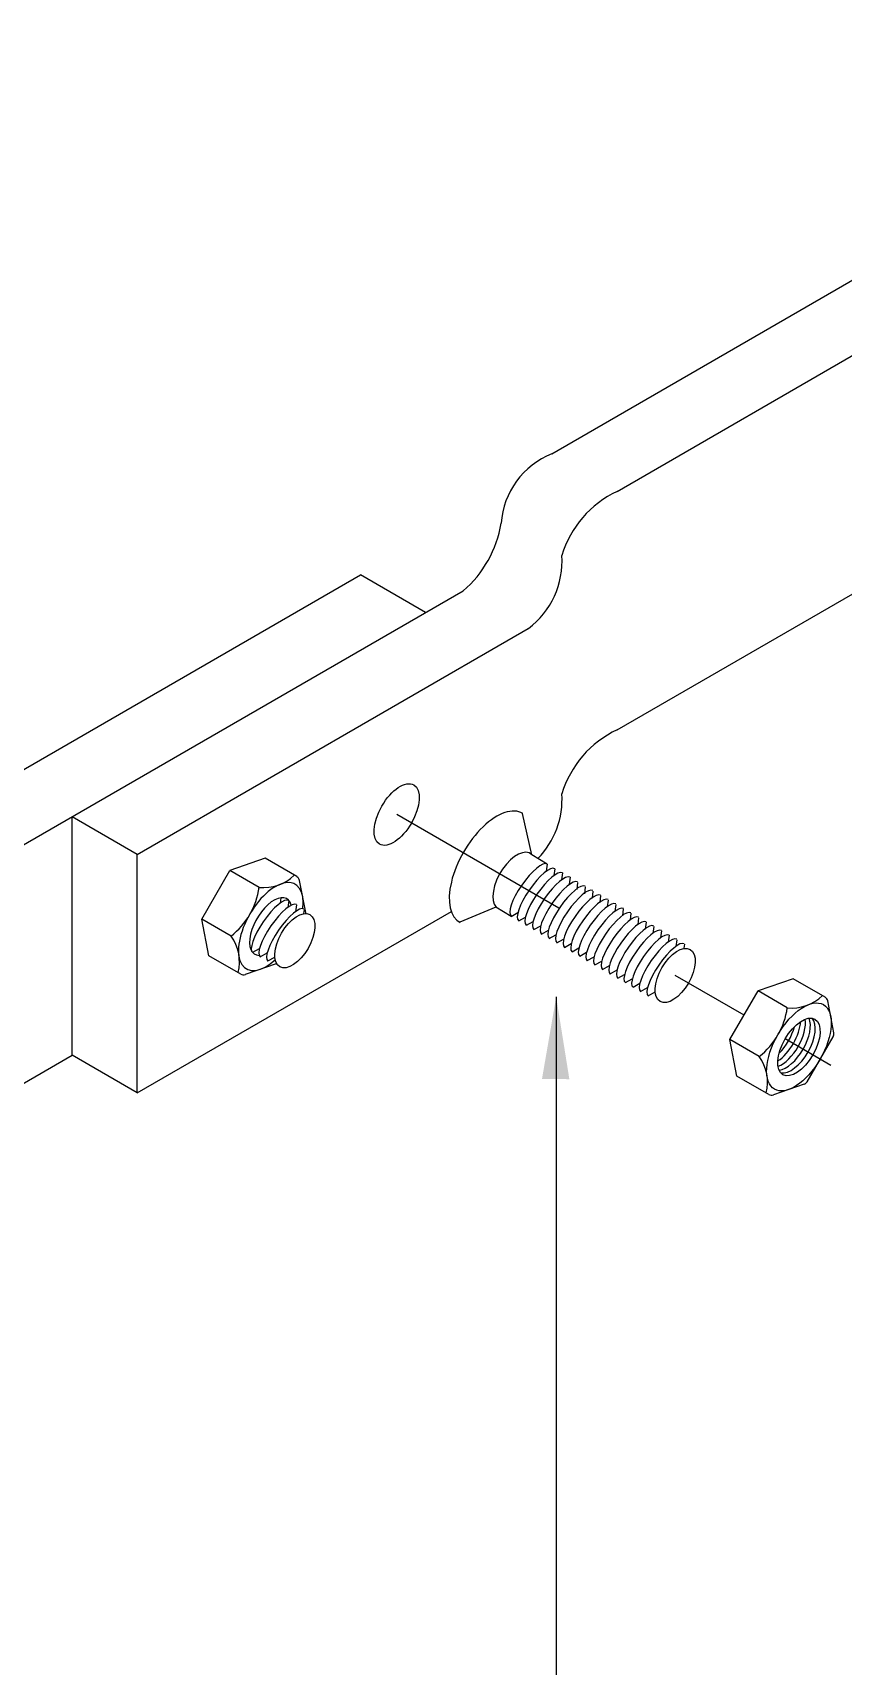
# Model space of a CAD drawing. Header units: millimetres. Extents: x -6187.5 to -6165.2, y -4429.4 to -4414.8.
# Drawn here: x -6174.948 to -6173.169, y -4424.461 to -4420.879 of the extents above; entities that cross this region are included whole.
import ezdxf

# ---------------------------------------------------------------- set-up
doc = ezdxf.new("R2010")
doc.units = ezdxf.units.MM
doc.header["$LTSCALE"] = 10
doc.linetypes.add('DASHDOT', pattern=[1, 0.5, -0.25, 0, -0.25])
doc.layers.add('Termotécnica', color=7, linetype='Continuous')

msp = doc.modelspace()

# ---------------------------------------------------------------- linework, layer by layer
at = {"layer": 'Termotécnica', "color": 2}
for p, q in [((-6173.8084, -4421.8019), (-6171.9563, -4420.7327)), ((-6173.6653, -4421.8845), (-6171.9563, -4420.8978)), ((-6173.6653, -4422.4075), (-6172.2808, -4421.6081)), ((-6176.0219, -4423.1029), (-6174.2286, -4422.0675)), ((-6174.0856, -4422.1501), (-6174.2286, -4422.0675)), ((-6175.9571, -4423.2306), (-6174.0032, -4422.1026)), ((-6174.7184, -4422.6806), (-6173.8602, -4422.1851)), ((-6174.8614, -4423.121), (-6174.8614, -4422.598)), ((-6174.7184, -4422.6806), (-6174.8614, -4422.598)), ((-6173.8527, -4422.6814), (-6173.8726, -4422.591)), ((-6174.7184, -4423.2036), (-6174.7184, -4422.6806)), ((-6174.4378, -4422.689), (-6174.5149, -4422.7158)), ((-6174.3679, -4422.7294), (-6174.4378, -4422.689)), ((-6173.8188, -4422.7017), (-6173.8522, -4422.6818)), ((-6173.8188, -4422.7017), (-6173.8208, -4422.717)), ((-6173.8021, -4422.7119), (-6173.804, -4422.7267)), ((-6174.5766, -4422.8225), (-6174.5149, -4422.7158)), ((-6174.4508, -4422.7528), (-6174.5149, -4422.7158)), ((-6174.3485, -4422.8078), (-6174.362, -4422.7377)), ((-6173.7855, -4422.7211), (-6173.7875, -4422.7365)), ((-6173.7687, -4422.7308), (-6173.7707, -4422.7461)), ((-6173.7519, -4422.7419), (-6173.7539, -4422.7573)), ((-6174.4029, -4422.7757), (-6174.4045, -4422.7874)), ((-6174.3856, -4422.7818), (-6174.3876, -4422.7971)), ((-6173.7352, -4422.7516), (-6173.7372, -4422.767)), ((-6173.7183, -4422.7611), (-6173.7203, -4422.7767)), ((-6173.7015, -4422.7707), (-6173.7036, -4422.7864)), ((-6173.6853, -4422.7808), (-6173.6872, -4422.7958)), ((-6174.7184, -4423.2036), (-6174.029, -4422.8056)), ((-6174.3689, -4422.7914), (-6174.3709, -4422.8068)), ((-6174.3521, -4422.8011), (-6174.3532, -4422.8099)), ((-6173.9313, -4422.7966), (-6174.0107, -4422.8294)), ((-6173.8978, -4422.8165), (-6173.9313, -4422.7966)), ((-6173.8978, -4422.8165), (-6173.8832, -4422.8083)), ((-6173.8811, -4422.8262), (-6173.8664, -4422.8179)), ((-6173.6685, -4422.7904), (-6173.6705, -4422.8055)), ((-6173.6518, -4422.8001), (-6173.6537, -4422.8152)), ((-6173.635, -4422.8098), (-6173.637, -4422.8248)), ((-6173.6183, -4422.8195), (-6173.6202, -4422.8345)), ((-6174.5124, -4422.8596), (-6174.5766, -4422.8225)), ((-6174.5612, -4422.9027), (-6174.5766, -4422.8225)), ((-6173.8645, -4422.8359), (-6173.8497, -4422.8276)), ((-6173.8477, -4422.8456), (-6173.833, -4422.8373)), ((-6173.831, -4422.8553), (-6173.8162, -4422.8469)), ((-6173.8142, -4422.865), (-6173.7995, -4422.8566)), ((-6173.6015, -4422.8291), (-6173.6035, -4422.8442)), ((-6173.5848, -4422.8388), (-6173.5867, -4422.8539)), ((-6173.568, -4422.8485), (-6173.57, -4422.8635)), ((-6174.4648, -4422.8953), (-6174.4498, -4422.8868)), ((-6173.7975, -4422.8746), (-6173.7827, -4422.8663)), ((-6173.7809, -4422.8844), (-6173.766, -4422.8759)), ((-6173.7642, -4422.894), (-6173.7492, -4422.8856)), ((-6173.5511, -4422.8579), (-6173.5531, -4422.8733)), ((-6173.5344, -4422.8676), (-6173.5364, -4422.8829)), ((-6173.5176, -4422.8773), (-6173.5187, -4422.8861)), ((-6174.4913, -4422.9431), (-6174.5612, -4422.9027)), ((-6174.4136, -4422.9207), (-6174.4811, -4422.944)), ((-6174.4482, -4422.9051), (-6174.433, -4422.8964)), ((-6174.4316, -4422.9142), (-6174.4164, -4422.9056)), ((-6173.7474, -4422.9037), (-6173.7325, -4422.8953)), ((-6173.7307, -4422.9134), (-6173.7157, -4422.9049)), ((-6173.7139, -4422.9231), (-6173.699, -4422.9146)), ((-6173.6973, -4422.9328), (-6173.6823, -4422.9243)), ((-6173.6806, -4422.9425), (-6173.6655, -4422.9339)), ((-6173.6638, -4422.9521), (-6173.6488, -4422.9436)), ((-6173.6471, -4422.9618), (-6173.632, -4422.9533)), ((-6173.6303, -4422.9715), (-6173.6153, -4422.9629)), ((-6173.279, -4422.9531), (-6173.3561, -4422.9798)), ((-6173.2091, -4422.9934), (-6173.279, -4422.9531)), ((-6173.799, -4422.9931), (-6173.799, -4425.5334)), ((-6173.6137, -4422.9812), (-6173.5985, -4422.9726)), ((-6173.597, -4422.9909), (-6173.5818, -4422.9823)), ((-6173.4178, -4423.0866), (-6173.3561, -4422.9798)), ((-6173.2919, -4423.0168), (-6173.3561, -4422.9798)), ((-6173.1897, -4423.0719), (-6173.2031, -4423.0018)), ((-6173.4023, -4423.1667), (-6173.4178, -4423.0866)), ((-6173.3536, -4423.1236), (-6173.4178, -4423.0866)), ((-6173.2482, -4423.1792), (-6173.1911, -4423.0804)), ((-6175.9571, -4423.7536), (-6174.8614, -4423.121)), ((-6174.7184, -4423.2036), (-6174.8614, -4423.121)), ((-6173.3324, -4423.2071), (-6173.4023, -4423.1667)), ((-6173.2548, -4423.1847), (-6173.3222, -4423.2081))]:
    msp.add_line(p, q, dxfattribs=at)
at = {"layer": 'Termotécnica', "color": 1, "linetype": 'DASHDOT', "ltscale": 2}
for p, q in [((-6173.7935, -4422.7985), (-6174.149, -4422.5932)), ((-6173.3868, -4423.0333), (-6173.5379, -4422.946)), ((-6173.1964, -4423.1432), (-6173.2967, -4423.0853))]:
    msp.add_line(p, q, dxfattribs=at)
at = {"layer": 'Termotécnica', "color": 2}
for centre, radius, start, end in [((-6173.7423, -4421.9675), 0.1782, 111.7429, 175.7975), ((-6173.5686, -4422.0905), 0.2276, 115.1462, 163.2454), ((-6174.1625, -4421.9158), 0.2455, 310.466, 350.9418), ((-6173.9717, -4422.0369), 0.1856, 306.9562, 3.6826), ((-6173.5686, -4422.6135), 0.2276, 115.1462, 163.2454), ((-6173.9717, -4422.5599), 0.1856, 315.6339, 3.6826), ((-6174.4405, -4422.6581), 0.0953, 263.8108, 314.501), ((-6174.3741, -4422.7401), 0.0123, 10.8846, 60), ((-6174.6137, -4422.7299), 0.1646, 307.9969, 352.0248), ((-6174.3606, -4422.8102), 0.0123, 359.1317, 10.8846), ((-6174.5896, -4422.9159), 0.0956, 345.5818, 36.1065), ((-6174.4177, -4422.909), 0.0123, 289.1165, 296.2919), ((-6174.4851, -4422.9324), 0.0123, 240, 289.1165), ((-6173.2817, -4422.9221), 0.0953, 263.8108, 314.501), ((-6173.2153, -4423.0041), 0.0123, 10.8846, 60), ((-6173.4549, -4422.994), 0.1646, 307.9969, 352.0248), ((-6173.2018, -4423.0742), 0.0123, 330, 10.8846), ((-6173.4308, -4423.1799), 0.0956, 345.5818, 36.1065), ((-6173.2588, -4423.173), 0.0123, 289.1165, 330), ((-6173.3263, -4423.1964), 0.0123, 240, 289.1165)]:
    msp.add_arc(centre, radius, start, end, dxfattribs=at)
for centre, major_axis, ratio in [((-6174.149, -4422.5932), (-0.0375, -0.0649), 0.500279), ((-6174.3724, -4422.8698), (-0.033, -0.0572), 0.509483), ((-6173.5379, -4422.946), (-0.033, -0.0572), 0.509483), ((-6173.2663, -4423.1028), (-0.0536, -0.0928), 0.500279), ((-6173.2663, -4423.1028), (-0.0351, -0.0608), 0.500279)]:
    msp.add_ellipse(centre, major_axis=major_axis, ratio=ratio, dxfattribs=at)
for centre, major_axis, start_param, end_param in [((-6173.9425, -4422.7097), (-0.0689, -0.1193), 3.123624, 6.31293), ((-6173.8916, -4422.7391), (0.035, 0.0607), 6.141843, 9.272385), ((-6174.4252, -4422.8388), (0.0536, 0.0928), 5.414719, 10.426914), ((-6174.4252, -4422.8388), (-0.0351, -0.0608), 2.686448, 6.55275)]:
    msp.add_ellipse(centre, major_axis=major_axis, ratio=0.500279, start_param=start_param, end_param=end_param, dxfattribs=at)
at = {"layer": 'Termotécnica', "color": 1}
for centre, major_axis, ratio, start_param, end_param in [((-6173.8582, -4422.759), (-0.0397, -0.0571), 0.281547, 3.158868, 6.283185), ((-6173.8415, -4422.7692), (-0.0397, -0.0571), 0.281547, 3.158868, 6.283185), ((-6173.8249, -4422.7784), (-0.0397, -0.0571), 0.281547, 3.158868, 6.283185), ((-6173.8081, -4422.788), (-0.0397, -0.0571), 0.281547, 3.158868, 6.283185), ((-6173.7914, -4422.7983), (-0.0397, -0.0571), 0.281547, 3.158868, 6.283185), ((-6173.7746, -4422.8074), (-0.0397, -0.0571), 0.281547, 3.158868, 6.283185), ((-6174.4252, -4422.8388), (-0.0397, -0.0571), 0.281547, 3.158868, 6.283185), ((-6174.4085, -4422.848), (-0.0397, -0.0571), 0.281547, 3.158868, 6.283185), ((-6173.7579, -4422.817), (-0.0397, -0.0571), 0.281547, 3.158868, 6.283185), ((-6173.7412, -4422.8273), (-0.0397, -0.0571), 0.281547, 3.158868, 6.283185), ((-6173.7244, -4422.8369), (-0.0397, -0.0571), 0.281547, 3.158868, 6.283185), ((-6173.7077, -4422.8466), (-0.0397, -0.0571), 0.281547, 3.158868, 6.283185), ((-6174.3918, -4422.8576), (-0.0397, -0.0571), 0.281547, 3.158868, 6.283185), ((-6173.691, -4422.8568), (-0.0397, -0.0571), 0.281547, 3.158868, 6.283185), ((-6173.6744, -4422.866), (-0.0397, -0.0571), 0.281547, 3.158868, 6.283185), ((-6173.6576, -4422.8757), (-0.0397, -0.0571), 0.281547, 3.158868, 6.283185), ((-6173.6409, -4422.8859), (-0.0397, -0.0571), 0.281547, 3.158868, 6.283185), ((-6173.6241, -4422.895), (-0.0397, -0.0571), 0.281547, 3.158868, 6.283185), ((-6173.6074, -4422.9047), (-0.0397, -0.0571), 0.281547, 3.158868, 6.283185), ((-6173.5907, -4422.9149), (-0.0397, -0.0571), 0.281547, 3.158868, 6.283185), ((-6173.574, -4422.9241), (-0.0397, -0.0571), 0.281547, 3.158868, 6.283185), ((-6173.5573, -4422.9338), (-0.0397, -0.0571), 0.281547, 3.158868, 6.283185), ((-6173.3091, -4423.0781), (-0.0351, -0.0608), 0.500279, 0.785292, 2.36675), ((-6173.2984, -4423.0843), (-0.0351, -0.0608), 0.500279, 0.558566, 2.581302), ((-6173.3197, -4423.072), (-0.0351, -0.0608), 0.500279, 1.074262, 2.069382), ((-6173.2877, -4423.0905), (-0.0351, -0.0608), 0.500279, 0.364789, 2.778721), ((-6173.277, -4423.0966), (-0.0351, -0.0608), 0.500279, 0.18491, 2.972727)]:
    msp.add_ellipse(centre, major_axis=major_axis, ratio=ratio, start_param=start_param, end_param=end_param, dxfattribs=at)
at = {"layer": 'Termotécnica', "color": 2}
msp.add_solid([(-6173.8302, -4423.1731), (-6173.7701, -4423.1735), (-6173.799, -4422.9931)], dxfattribs=at)

doc.saveas('drawing.dxf')
